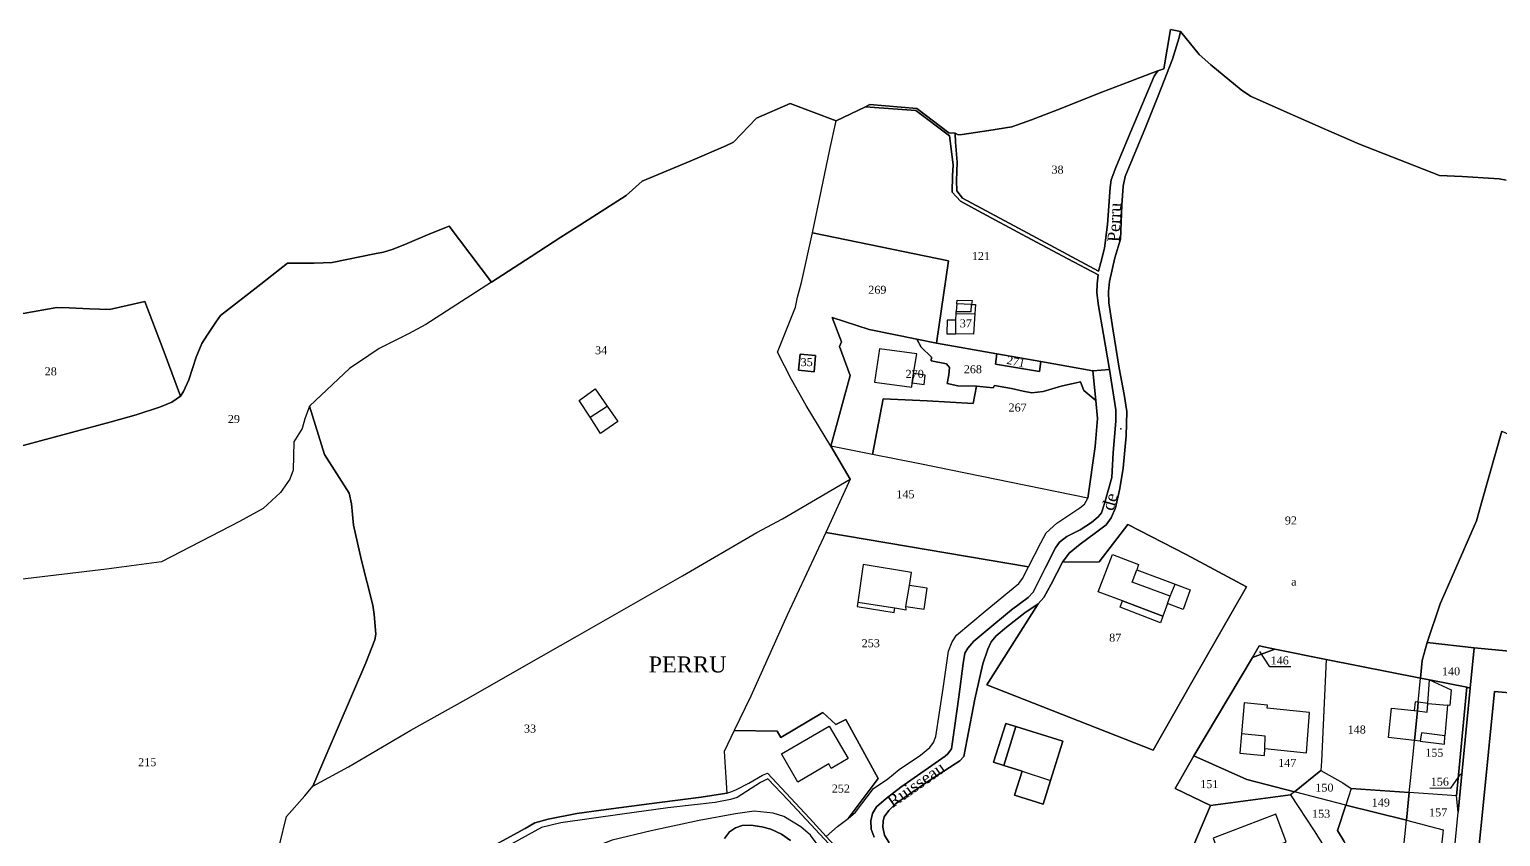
# Model space of a CAD drawing. Extents: x 1207673 to 1208525, y 6153686 to 6154229.
# Drawn here: x 1207957.2 to 1208324.7, y 6154027.4 to 6154229.1 of the extents above; entities that cross this region are included whole.
import ezdxf

# ---------------------------------------------------------------- set-up
doc = ezdxf.new("R2010")
doc.units = 0
doc.linetypes.add('CONTINU', pattern=[0])
doc.layers.get('0').update_dxf_attribs({"linetype": 'CONTINU'})
for name, color, linetype in [('1FLECHEFL', 7, 'CONTINU'), ('1LIEUDIT', 7, 'CONTINU'), ('1PARCELLE', 7, 'CONTINU'), ('1SECTION', 7, 'CONTINU'), ('1SUBDFISC', 7, 'CONTINU'), ('1SUBDSECT', 7, 'CONTINU'), ('1TRONFLUV', 7, 'CONTINU'), ('1TROUPARCELLE', 7, 'CONTINU'), ('1TROUSUBDFISC', 7, 'CONTINU'), ('3BATIDUR', 7, 'CONTINU'), ('3BATILEGER', 7, 'CONTINU'), ('3CHEMIN', 7, 'CONTINU'), ('3FISCLINE', 7, 'CONTINUOUS'), ('3FLECHEPAR', 7, 'CONTINU'), ('3LIEUDITTEX', 7, 'CONTINU'), ('3LIMNONPARC', 7, 'CONTINU'), ('3PARCELLETEX', 7, 'CONTINU'), ('3SUBDFISCTEX', 7, 'CONTINU'), ('3TRONFLUVTEX', 7, 'CONTINU')]:
    doc.layers.add(name, color=color, linetype=linetype)
doc.styles.get("Standard").update_dxf_attribs({"font": 'Times New Roman'})

# ---------------------------------------------------------------- blocks, each defined once
blk = doc.blocks.new('FLECHRU1')
blk.add_point((0, 0))

msp = doc.modelspace()

# ---------------------------------------------------------------- linework, layer by layer
at = {"layer": '1LIEUDIT'}
msp.add_lwpolyline([(1208326.15, 6154191.42), (1208324.39, 6154191.78), (1208315.13, 6154192.35), (1208309.42, 6154192.63), (1208289.49, 6154200.47), (1208281.2, 6154204.04), (1208271.36, 6154208.34), (1208262.22, 6154212.44), (1208259.88, 6154214.07), (1208252.36, 6154220.28), (1208249.42, 6154222.86), (1208244.78, 6154228.59), (1208242.24, 6154229.13), (1208240.62, 6154219.25), (1208239.07, 6154218.77), (1208237.05, 6154218.07), (1208232.07, 6154216.11), (1208225.07, 6154213.41), (1208213.98, 6154209.04), (1208207.54, 6154206.56), (1208202.61, 6154204.77), (1208196.86, 6154203.9), (1208190.23, 6154202.85), (1208189.22, 6154202.82), (1208188.49, 6154203.16), (1208186.91, 6154203.26), (1208178.86, 6154209.37), (1208167.1, 6154210.36), (1208166.02, 6154209.82), (1208158.7, 6154206.25), (1208147.19, 6154210.59), (1208138.8, 6154206.96), (1208133.08, 6154200.98), (1208131.19, 6154200.04), (1208122.27, 6154196.19), (1208110.26, 6154191.17), (1208106.28, 6154187.65), (1208094.71, 6154180.25), (1208089.97, 6154177.21), (1208082.49, 6154172.37), (1208072.59, 6154165.99), (1208062.03, 6154179.97), (1208057.2, 6154178.01), (1208051.53, 6154175.63), (1208048.03, 6154174.17), (1208045.62, 6154173.49), (1208043.35, 6154173.02), (1208032.78, 6154170.91), (1208028.33, 6154170.75), (1208021.6, 6154170.69), (1208014.95, 6154165.43), (1208004.91, 6154157.6), (1208003.71, 6154156), (1208001.57, 6154152.75), (1208000.22, 6154150.66), (1207998.84, 6154147.23), (1207996.99, 6154141.59), (1207995.63, 6154138.63), (1207994.95, 6154137.5), (1207990.54, 6154149.11), (1207986.02, 6154161.14), (1207977.2, 6154159.13), (1207972.19, 6154159.26), (1207967.06, 6154159.56), (1207964, 6154159.65), (1207955.6, 6154158.1)], dxfattribs=at)
at = {"layer": '1PARCELLE'}
for points in [[(1208326.15, 6154191.42), (1208324.39, 6154191.78), (1208315.13, 6154192.35), (1208309.42, 6154192.63), (1208289.49, 6154200.47), (1208281.2, 6154204.04), (1208271.36, 6154208.34), (1208262.22, 6154212.44), (1208259.88, 6154214.07), (1208252.36, 6154220.28), (1208249.42, 6154222.86), (1208244.78, 6154228.59), (1208244.42, 6154227.08), (1208242.72, 6154221.71), (1208239.15, 6154212.56), (1208235.97, 6154204.63), (1208230.96, 6154192.4), (1208230.42, 6154189.94), (1208230.08, 6154185.19), (1208229.79, 6154176.75), (1208228.35, 6154172.02), (1208227.05, 6154166.15), (1208226.77, 6154163.64), (1208226.84, 6154160.79), (1208227.83, 6154154.3), (1208229.42, 6154144.45), (1208230.67, 6154137.86), (1208231.32, 6154133.67), (1208231.21, 6154127.57), (1208230.42, 6154119.46), (1208229.62, 6154114.37), (1208228.54, 6154109.58), (1208227.46, 6154107.04), (1208226.18, 6154105.3), (1208223.52, 6154103.32), (1208219.68, 6154100.52), (1208216.97, 6154098.23), (1208215.3, 6154096), (1208215.3, 6154096), (1208224.39, 6154096.11), (1208231.62, 6154105.36), (1208246.14, 6154097.87), (1208261.23, 6154089.81), (1208247.58, 6154065.97), (1208237.92, 6154048.98), (1208196.33, 6154065.34), (1208209.15, 6154085.56), (1208205.88, 6154083.32), (1208201.27, 6154079.75), (1208198.71, 6154077.55), (1208197.43, 6154076.07), (1208196.58, 6154074.28), (1208195.35, 6154070.61), (1208193.34, 6154061.75), (1208191.43, 6154051.76), (1208190.6, 6154047.45), (1208189.63, 6154046.3), (1208182.14, 6154041.54), (1208175.77, 6154037.17), (1208173.56, 6154035.58), (1208171.9, 6154033.9), (1208170.75, 6154032.31), (1208170.49, 6154031.3), (1208170.38, 6154029.8), (1208170.81, 6154027.76), (1208171.96, 6154025.84)], [(1207947.81, 6154123.07), (1207977.59, 6154131.02), (1207983.85, 6154132.82), (1207989.9, 6154134.77), (1207992.75, 6154136), (1207994.95, 6154137.5), (1207995.63, 6154138.63), (1207996.99, 6154141.59), (1207998.84, 6154147.23), (1208000.22, 6154150.66), (1208001.57, 6154152.75), (1208003.71, 6154156), (1208004.91, 6154157.6), (1208014.95, 6154165.43), (1208021.6, 6154170.69), (1208028.33, 6154170.75), (1208032.78, 6154170.91), (1208043.35, 6154173.02), (1208045.62, 6154173.49), (1208048.03, 6154174.17), (1208051.53, 6154175.63), (1208057.2, 6154178.01), (1208062.03, 6154179.97), (1208072.59, 6154165.99), (1208056.23, 6154155.35), (1208051.89, 6154153.08), (1208044.56, 6154149.39), (1208039.4, 6154145.91), (1208037.18, 6154144.51), (1208027.12, 6154135), (1208027.12, 6154135), (1208026, 6154131.8), (1208025.27, 6154129.42), (1208023.22, 6154126.02), (1208023.08, 6154118.98), (1208022.23, 6154116.75), (1208019.92, 6154113.42), (1208015.53, 6154109.38), (1208009.69, 6154106.15), (1207990.17, 6154096.03), (1207976.41, 6154094.24), (1207954.74, 6154091.67)], [(1208161.3, 6154021.89), (1208156.26, 6154027.41), (1208156.26, 6154027.41), (1208159.08, 6154029.91), (1208161.69, 6154031.95), (1208163.58, 6154033.49), (1208168.01, 6154039.41), (1208171.62, 6154041.85), (1208174.5, 6154044.15), (1208179.75, 6154047.76), (1208182.15, 6154049.66), (1208183.05, 6154050.89), (1208183.6, 6154052.43), (1208185.44, 6154064.44), (1208186.79, 6154073.73), (1208187.72, 6154076.09), (1208188.82, 6154077.74), (1208195.96, 6154083.72), (1208204.34, 6154090.68), (1208205.26, 6154091.87), (1208206.81, 6154094.85), (1208209.84, 6154100.81), (1208211.19, 6154103.28), (1208213.82, 6154105.74), (1208219.59, 6154109.58), (1208220.77, 6154110.47), (1208221.59, 6154111.98), (1208223.43, 6154124.91), (1208224.02, 6154131.86), (1208223.57, 6154136.41), (1208222.84, 6154143.8), (1208226.99, 6154144.13), (1208228.63, 6154134.08), (1208228.61, 6154131.25), (1208227.92, 6154123.37), (1208227.56, 6154117.12), (1208225.75, 6154110.65), (1208224.99, 6154108.3), (1208224.17, 6154107.3), (1208222.48, 6154105.92), (1208219.71, 6154104.03), (1208216.39, 6154102.41), (1208214.55, 6154100.95), (1208213.52, 6154099.6), (1208211.03, 6154094.64), (1208207.98, 6154088.52), (1208206.73, 6154087.15), (1208202.53, 6154084.07), (1208196.09, 6154078.77), (1208193.13, 6154076.22), (1208191.63, 6154074.48), (1208190.83, 6154073.23), (1208190.42, 6154070.63), (1208189.36, 6154062.32), (1208188.32, 6154054.57), (1208187.57, 6154049.32), (1208186.62, 6154048.06), (1208185.92, 6154047.47), (1208174.87, 6154039.72), (1208171.22, 6154036.92), (1208168.81, 6154034.83), (1208167.79, 6154033.17), (1208167.34, 6154031.31), (1208167.47, 6154029.26), (1208168.21, 6154027.23)], [(1208019.64, 6154025.25), (1208021.41, 6154032.41), (1208025.94, 6154037.57), (1208028.01, 6154040.04), (1208030.74, 6154046.4), (1208041.18, 6154070.87), (1208043.48, 6154076.55), (1208043.7, 6154078), (1208043.33, 6154082.89), (1208042.95, 6154085.23), (1208040.12, 6154096.37), (1208038.09, 6154105.21), (1208037.59, 6154110.55), (1208037.03, 6154113.27), (1208030.88, 6154122.88), (1208027.12, 6154135), (1208026, 6154131.8), (1208025.27, 6154129.42), (1208023.22, 6154126.02), (1208023.08, 6154118.98), (1208022.23, 6154116.75), (1208019.92, 6154113.42), (1208015.53, 6154109.38), (1208009.69, 6154106.15), (1207990.17, 6154096.03), (1207976.41, 6154094.24), (1207954.74, 6154091.67)], [(1208239.76, 6154005.65), (1208252.24, 6154035.19), (1208243.43, 6154039.45), (1208248.11, 6154047.57), (1208262.74, 6154072.14), (1208264.43, 6154075.04), (1208268.34, 6154074.25), (1208281.17, 6154071.67), (1208304.75, 6154067.01), (1208305.13, 6154071.42), (1208306.37, 6154075.9), (1208309.64, 6154085.54), (1208312.95, 6154093.19), (1208318.67, 6154106.29), (1208320.11, 6154111.41), (1208325.01, 6154128.71)], [(1208019.64, 6154025.25), (1208021.41, 6154032.41), (1208025.94, 6154037.57), (1208028.01, 6154040.04), (1208036.89, 6154044.87), (1208052.48, 6154054.01), (1208066.92, 6154062.09), (1208080.75, 6154070.03), (1208094.1, 6154077.56), (1208120.35, 6154092.56), (1208138.94, 6154103.37), (1208145.3, 6154106.85), (1208162.22, 6154116.75), (1208156.13, 6154103.43), (1208146.49, 6154082.75), (1208137.37, 6154062.51), (1208133.25, 6154053.93), (1208130.76, 6154048.71), (1208131.43, 6154038.24), (1208125.03, 6154037.25), (1208112.04, 6154035.57), (1208100.02, 6154034.05), (1208093.95, 6154033.14), (1208086.74, 6154031.77), (1208083.47, 6154030.82), (1208081.03, 6154029.46), (1208068.75, 6154022.76)], [(1208156.89, 6154025.6), (1208146.76, 6154036.48), (1208141.63, 6154041.83), (1208139.85, 6154040.96), (1208133.96, 6154037.2), (1208132.3, 6154036.64), (1208128.48, 6154035.93), (1208116.67, 6154034.56), (1208105.28, 6154033), (1208089.96, 6154030.83), (1208085.12, 6154029.7), (1208071.91, 6154022.45)], [(1208285.68, 6154026.19), (1208284, 6154028.9), (1208286.07, 6154035.26), (1208273.22, 6154038.59), (1208273.22, 6154038.59), (1208272.26, 6154037.88), (1208278.14, 6154028.84), (1208280.94, 6154024.32)], [(1208130.83, 6154026.95), (1208132.06, 6154028.57), (1208133.59, 6154029.61), (1208135.21, 6154030.16), (1208137.4, 6154030.25), (1208140.15, 6154029.83), (1208142.38, 6154029.23), (1208145.09, 6154027.98), (1208147.32, 6154026.44)], [(1208147.32, 6154026.44), (1208145.09, 6154027.98), (1208142.38, 6154029.23), (1208140.15, 6154029.83), (1208137.4, 6154030.25), (1208135.21, 6154030.16), (1208133.59, 6154029.61), (1208132.06, 6154028.57), (1208130.83, 6154026.95)]]:
    msp.add_lwpolyline(points, dxfattribs=at)
for points in [[(1208237.05, 6154218.07), (1208239.07, 6154218.77), (1208238.14, 6154217.47), (1208231.67, 6154202.03), (1208228.62, 6154194.65), (1208227.46, 6154191.57), (1208227.18, 6154189.63), (1208226.52, 6154180.39), (1208225.77, 6154174.49), (1208224.84, 6154170.89), (1208224.27, 6154168.72), (1208206.61, 6154178.22), (1208192.64, 6154185.72), (1208190.27, 6154186.96), (1208188.87, 6154188.75), (1208188.77, 6154191.25), (1208188.95, 6154195.94), (1208188.53, 6154200.96), (1208188.49, 6154203.16), (1208189.22, 6154202.82), (1208190.23, 6154202.85), (1208196.86, 6154203.9), (1208202.61, 6154204.77), (1208207.54, 6154206.56), (1208213.98, 6154209.04), (1208225.07, 6154213.41), (1208232.07, 6154216.11), (1208237.05, 6154218.07)], [(1208028.01, 6154040.04), (1208036.89, 6154044.87), (1208052.48, 6154054.01), (1208066.92, 6154062.09), (1208080.75, 6154070.03), (1208094.1, 6154077.56), (1208120.35, 6154092.56), (1208138.94, 6154103.37), (1208145.3, 6154106.85), (1208162.22, 6154116.75), (1208157.4, 6154124.96), (1208151.21, 6154135.17), (1208147.56, 6154141.64), (1208144.08, 6154148.48), (1208148.59, 6154159.73), (1208149.07, 6154162.19), (1208150.1, 6154165.9), (1208152.84, 6154178.31), (1208157.16, 6154199.11), (1208158.7, 6154206.25), (1208147.19, 6154210.59), (1208138.8, 6154206.96), (1208133.08, 6154200.98), (1208131.19, 6154200.04), (1208122.27, 6154196.19), (1208110.26, 6154191.17), (1208106.28, 6154187.65), (1208094.71, 6154180.25), (1208089.97, 6154177.21), (1208082.49, 6154172.37), (1208072.59, 6154165.99), (1208056.23, 6154155.35), (1208051.89, 6154153.08), (1208044.56, 6154149.39), (1208039.4, 6154145.91), (1208037.18, 6154144.51), (1208027.12, 6154135), (1208030.88, 6154122.88), (1208037.03, 6154113.27), (1208037.59, 6154110.55), (1208038.09, 6154105.21), (1208040.12, 6154096.37), (1208042.95, 6154085.23), (1208043.33, 6154082.89), (1208043.7, 6154078), (1208043.48, 6154076.55), (1208041.18, 6154070.87), (1208030.74, 6154046.4), (1208028.01, 6154040.04)], [(1208209.83, 6154146.11), (1208198.85, 6154148.06), (1208183.78, 6154150.73), (1208186.79, 6154171.27), (1208152.84, 6154178.31), (1208157.16, 6154199.11), (1208158.7, 6154206.25), (1208166.02, 6154209.82), (1208178.6, 6154208.89), (1208187, 6154202.54), (1208187.98, 6154195.31), (1208187.75, 6154192.52), (1208187.74, 6154188.46), (1208189.79, 6154186.23), (1208194.2, 6154183.81), (1208206.3, 6154177.29), (1208216.59, 6154171.79), (1208224.15, 6154167.83), (1208223.97, 6154165.51), (1208223.86, 6154163.32), (1208224.26, 6154160.07), (1208225.47, 6154152.86), (1208226.99, 6154144.13), (1208222.84, 6154143.8), (1208209.83, 6154146.11)], [(1208151.21, 6154135.17), (1208147.56, 6154141.64), (1208144.08, 6154148.48), (1208148.59, 6154159.73), (1208149.07, 6154162.19), (1208150.1, 6154165.9), (1208152.84, 6154178.31), (1208186.79, 6154171.27), (1208183.78, 6154150.73), (1208178.9, 6154151.71), (1208166.95, 6154154.17), (1208157.69, 6154157.13), (1208160.09, 6154151.02), (1208159.57, 6154149.92), (1208162.21, 6154142.62), (1208157.4, 6154124.96), (1208151.21, 6154135.17)], [(1207934.1, 6154119.63), (1207933.38, 6154127.04), (1207932.55, 6154138.84), (1207931.99, 6154149.8), (1207931.93, 6154150.99), (1207939.09, 6154154.92), (1207942.17, 6154155.48), (1207955.6, 6154158.1), (1207964, 6154159.65), (1207967.06, 6154159.56), (1207972.19, 6154159.26), (1207977.2, 6154159.13), (1207986.02, 6154161.14), (1207990.54, 6154149.11), (1207994.95, 6154137.5), (1207992.75, 6154136), (1207989.9, 6154134.77), (1207983.85, 6154132.82), (1207977.59, 6154131.02), (1207947.81, 6154123.07), (1207934.1, 6154119.63)], [(1208192.46, 6154158.6), (1208192.57, 6154160.35), (1208193.49, 6154160.35), (1208193.34, 6154158.02), (1208193, 6154152.98), (1208188.58, 6154153.06), (1208188.65, 6154156.44), (1208188.68, 6154158.17), (1208188.69, 6154158.65), (1208192.46, 6154158.6)], [(1208167.79, 6154122.91), (1208157.4, 6154124.96), (1208162.21, 6154142.62), (1208159.57, 6154149.92), (1208160.09, 6154151.02), (1208157.69, 6154157.13), (1208166.95, 6154154.17), (1208178.9, 6154151.71), (1208179.92, 6154149.68), (1208182.57, 6154147.25), (1208182.47, 6154146.27), (1208186.27, 6154145.59), (1208187.05, 6154144.63), (1208186.87, 6154142.78), (1208186.48, 6154140.62), (1208189.09, 6154140.02), (1208193.75, 6154140.01), (1208192.96, 6154135.67), (1208181.48, 6154136.3), (1208170.44, 6154136.83), (1208167.79, 6154122.91)], [(1208183.78, 6154150.73), (1208198.85, 6154148.06), (1208198.51, 6154145.47), (1208209.54, 6154143.66), (1208209.83, 6154146.11), (1208222.84, 6154143.8), (1208223.57, 6154136.41), (1208220.6, 6154138.92), (1208219.8, 6154141.07), (1208214.96, 6154140), (1208210.44, 6154138.61), (1208207.62, 6154138.34), (1208205.46, 6154138.73), (1208202.52, 6154139.42), (1208198.29, 6154140.1), (1208197.97, 6154139.55), (1208193.75, 6154140.01), (1208189.09, 6154140.02), (1208186.48, 6154140.62), (1208186.87, 6154142.78), (1208187.05, 6154144.63), (1208186.27, 6154145.59), (1208182.47, 6154146.27), (1208182.57, 6154147.25), (1208179.92, 6154149.68), (1208178.9, 6154151.71), (1208183.78, 6154150.73)], [(1208149.31, 6154143.93), (1208149.69, 6154147.93), (1208153.53, 6154147.62), (1208153.22, 6154143.58), (1208149.31, 6154143.93)], [(1208198.85, 6154148.06), (1208209.83, 6154146.11), (1208209.54, 6154143.66), (1208198.51, 6154145.47), (1208198.85, 6154148.06)], [(1208179.6, 6154120.59), (1208167.79, 6154122.91), (1208170.44, 6154136.83), (1208181.48, 6154136.3), (1208192.96, 6154135.67), (1208193.75, 6154140.01), (1208197.97, 6154139.55), (1208198.29, 6154140.1), (1208202.52, 6154139.42), (1208205.46, 6154138.73), (1208207.62, 6154138.34), (1208210.44, 6154138.61), (1208214.96, 6154140), (1208219.8, 6154141.07), (1208220.6, 6154138.92), (1208223.57, 6154136.41), (1208224.02, 6154131.86), (1208223.43, 6154124.91), (1208221.59, 6154111.98), (1208179.6, 6154120.59)], [(1208383.45, 6154101.96), (1208383.11, 6154100.61), (1208378.61, 6154081.57), (1208359.99, 6154094.97), (1208347.49, 6154103.91), (1208341.95, 6154072.32), (1208318.12, 6154074.61), (1208306.37, 6154075.9), (1208309.64, 6154085.54), (1208312.95, 6154093.19), (1208318.67, 6154106.29), (1208320.11, 6154111.41), (1208325.01, 6154128.71), (1208337.82, 6154122.8), (1208383.45, 6154101.96)], [(1208162.22, 6154116.75), (1208156.13, 6154103.43), (1208206.81, 6154094.85), (1208209.84, 6154100.81), (1208211.19, 6154103.28), (1208213.82, 6154105.74), (1208219.59, 6154109.58), (1208220.77, 6154110.47), (1208221.59, 6154111.98), (1208179.6, 6154120.59), (1208167.79, 6154122.91), (1208157.4, 6154124.96), (1208162.22, 6154116.75)], [(1208215.3, 6154096), (1208224.39, 6154096.11), (1208231.62, 6154105.36), (1208246.14, 6154097.87), (1208261.23, 6154089.81), (1208247.58, 6154065.97), (1208237.92, 6154048.98), (1208196.33, 6154065.34), (1208209.15, 6154085.56), (1208210.58, 6154087.13), (1208212.4, 6154090.49), (1208215.3, 6154096)], [(1208156.13, 6154103.43), (1208146.49, 6154082.75), (1208137.37, 6154062.51), (1208133.25, 6154053.93), (1208143.97, 6154053.72), (1208144.86, 6154052.15), (1208155.39, 6154058.45), (1208158.61, 6154055.43), (1208161.12, 6154056.63), (1208169.25, 6154041.92), (1208161.69, 6154031.95), (1208163.58, 6154033.49), (1208168.01, 6154039.41), (1208171.62, 6154041.85), (1208174.5, 6154044.15), (1208179.75, 6154047.76), (1208182.15, 6154049.66), (1208183.05, 6154050.89), (1208183.6, 6154052.43), (1208185.44, 6154064.44), (1208186.79, 6154073.73), (1208187.72, 6154076.09), (1208188.82, 6154077.74), (1208195.96, 6154083.72), (1208204.34, 6154090.68), (1208205.26, 6154091.87), (1208206.81, 6154094.85), (1208156.13, 6154103.43)], [(1208262.74, 6154072.14), (1208264.43, 6154075.04), (1208268.34, 6154074.25), (1208262.74, 6154072.14)], [(1208304.75, 6154067.01), (1208305.13, 6154071.42), (1208306.37, 6154075.9), (1208318.12, 6154074.61), (1208317.08, 6154064.52), (1208316.25, 6154064.76), (1208306.99, 6154066.56), (1208304.75, 6154067.01)], [(1208281.17, 6154071.67), (1208279.98, 6154046.25), (1208279.78, 6154043.89), (1208273.22, 6154038.59), (1208261.29, 6154041.68), (1208248.11, 6154047.57), (1208262.74, 6154072.14), (1208268.34, 6154074.25), (1208281.17, 6154071.67)], [(1208301.88, 6154038.44), (1208302.19, 6154041.46), (1208303.03, 6154049.6), (1208303.2, 6154051.38), (1208303.93, 6154058.8), (1208304.14, 6154060.97), (1208304.75, 6154067.01), (1208281.17, 6154071.67), (1208279.98, 6154046.25), (1208279.78, 6154043.89), (1208285.32, 6154040.86), (1208287.41, 6154039.46), (1208301.88, 6154038.44)], [(1208340.18, 6154062.13), (1208323.18, 6154063.65), (1208320.18, 6154033.53), (1208316.68, 6153999.19), (1208310.86, 6153999.78), (1208314.11, 6154033.52), (1208317.08, 6154064.52), (1208318.12, 6154074.61), (1208341.95, 6154072.32), (1208340.18, 6154062.13)], [(1208301.88, 6154038.44), (1208302.19, 6154041.46), (1208303.03, 6154049.6), (1208303.2, 6154051.38), (1208303.93, 6154058.8), (1208304.14, 6154060.97), (1208304.75, 6154067.01), (1208306.99, 6154066.56), (1208316.25, 6154064.76), (1208313.71, 6154037.57), (1208301.88, 6154038.44)], [(1208317.08, 6154064.52), (1208314.11, 6154033.52), (1208313.71, 6154037.57), (1208316.25, 6154064.76), (1208317.08, 6154064.52)], [(1208370.32, 6154007.89), (1208367.34, 6154005.07), (1208358.69, 6154005.88), (1208356.91, 6153996.57), (1208356.46, 6153994.97), (1208342.66, 6153996.38), (1208316.68, 6153999.19), (1208320.18, 6154033.53), (1208323.18, 6154063.65), (1208340.18, 6154062.13), (1208373.39, 6154058.98), (1208373.12, 6154057.7), (1208370.46, 6154046.35), (1208369.52, 6154042.69), (1208368.3, 6154027.81), (1208367.57, 6154023.15), (1208366.98, 6154018.06), (1208367.65, 6154013.68), (1208368.65, 6154010.47), (1208370.32, 6154007.89)], [(1208133.25, 6154053.93), (1208130.76, 6154048.71), (1208131.43, 6154038.24), (1208132.43, 6154038.57), (1208133.66, 6154039.08), (1208136.88, 6154040.75), (1208140.28, 6154042.73), (1208141.6, 6154043.24), (1208152.04, 6154032.02), (1208156.26, 6154027.41), (1208159.08, 6154029.91), (1208161.69, 6154031.95), (1208169.25, 6154041.92), (1208161.12, 6154056.63), (1208158.61, 6154055.43), (1208155.39, 6154058.45), (1208144.86, 6154052.15), (1208143.97, 6154053.72), (1208133.25, 6154053.93)], [(1208248.11, 6154047.57), (1208261.29, 6154041.68), (1208273.22, 6154038.59), (1208272.26, 6154037.88), (1208252.24, 6154035.19), (1208243.43, 6154039.45), (1208248.11, 6154047.57)], [(1208279.78, 6154043.89), (1208285.32, 6154040.86), (1208287.41, 6154039.46), (1208286.07, 6154035.26), (1208273.22, 6154038.59), (1208279.78, 6154043.89)], [(1208301.88, 6154038.44), (1208287.41, 6154039.46), (1208286.07, 6154035.26), (1208301.25, 6154031.54), (1208301.88, 6154038.44)], [(1208301.88, 6154038.44), (1208301.25, 6154031.54), (1208310.39, 6154029.13), (1208307.27, 6154000.12), (1208310.86, 6153999.78), (1208314.11, 6154033.52), (1208313.71, 6154037.57), (1208301.88, 6154038.44)], [(1208252.24, 6154035.19), (1208272.26, 6154037.88), (1208278.14, 6154028.84), (1208280.94, 6154024.32), (1208281.85, 6154022.38), (1208282.5, 6154019.75), (1208282.8, 6154013.18), (1208282.77, 6154009.57), (1208282.24, 6154007.38), (1208281.27, 6154005.69), (1208280.1, 6154004.59), (1208278.08, 6154003.64), (1208275.75, 6154003.14), (1208260.28, 6154004.67), (1208247.56, 6154005.78), (1208242.47, 6154005.71), (1208239.76, 6154005.65), (1208252.24, 6154035.19)], [(1208286.07, 6154035.26), (1208284, 6154028.9), (1208285.68, 6154026.19), (1208286.49, 6154024.43), (1208287.38, 6154021.65), (1208287.62, 6154019.25), (1208287.74, 6154010.68), (1208287.83, 6154006.52), (1208288.14, 6154005.11), (1208288.86, 6154003.78), (1208290.56, 6154001.79), (1208298.23, 6154001.16), (1208299.05, 6154010.23), (1208301.25, 6154031.54), (1208286.07, 6154035.26)], [(1208298.23, 6154001.16), (1208299.05, 6154010.23), (1208301.25, 6154031.54), (1208310.39, 6154029.13), (1208307.27, 6154000.12), (1208298.23, 6154001.16)]]:
    msp.add_lwpolyline(points, close=True, dxfattribs=at)
at = {"layer": '1SECTION'}
msp.add_lwpolyline([(1207955.6, 6154158.1), (1207964, 6154159.65), (1207967.06, 6154159.56), (1207972.19, 6154159.26), (1207977.2, 6154159.13), (1207986.02, 6154161.14), (1207990.54, 6154149.11), (1207994.95, 6154137.5), (1207995.63, 6154138.63), (1207996.99, 6154141.59), (1207998.84, 6154147.23), (1208000.22, 6154150.66), (1208001.57, 6154152.75), (1208003.71, 6154156), (1208004.91, 6154157.6), (1208014.95, 6154165.43), (1208021.6, 6154170.69), (1208028.33, 6154170.75), (1208032.78, 6154170.91), (1208043.35, 6154173.02), (1208045.62, 6154173.49), (1208048.03, 6154174.17), (1208051.53, 6154175.63), (1208057.2, 6154178.01), (1208062.03, 6154179.97), (1208072.59, 6154165.99), (1208082.49, 6154172.37), (1208089.97, 6154177.21), (1208094.71, 6154180.25), (1208106.28, 6154187.65), (1208110.26, 6154191.17), (1208122.27, 6154196.19), (1208131.19, 6154200.04), (1208133.08, 6154200.98), (1208138.8, 6154206.96), (1208147.19, 6154210.59), (1208158.7, 6154206.25), (1208166.02, 6154209.82), (1208167.1, 6154210.36), (1208178.86, 6154209.37), (1208186.91, 6154203.26), (1208188.49, 6154203.16), (1208189.22, 6154202.82), (1208190.23, 6154202.85), (1208196.86, 6154203.9), (1208202.61, 6154204.77), (1208207.54, 6154206.56), (1208213.98, 6154209.04), (1208225.07, 6154213.41), (1208232.07, 6154216.11), (1208237.05, 6154218.07), (1208239.07, 6154218.77), (1208240.62, 6154219.25), (1208242.24, 6154229.13), (1208242.24, 6154229.13), (1208244.78, 6154228.59), (1208249.42, 6154222.86), (1208252.36, 6154220.28), (1208259.88, 6154214.07), (1208262.22, 6154212.44), (1208271.36, 6154208.34), (1208281.2, 6154204.04), (1208289.49, 6154200.47), (1208309.42, 6154192.63), (1208315.13, 6154192.35), (1208324.39, 6154191.78), (1208326.15, 6154191.42)], dxfattribs=at)
at = {"layer": '1SUBDFISC'}
for points in [[(1208171.96, 6154025.84), (1208170.81, 6154027.76), (1208170.38, 6154029.8), (1208170.49, 6154031.3), (1208170.75, 6154032.31), (1208171.9, 6154033.9), (1208173.56, 6154035.58), (1208175.77, 6154037.17), (1208182.14, 6154041.54), (1208189.63, 6154046.3), (1208190.6, 6154047.45), (1208191.43, 6154051.76), (1208193.34, 6154061.75), (1208195.35, 6154070.61), (1208196.58, 6154074.28), (1208197.43, 6154076.07), (1208198.71, 6154077.55), (1208201.27, 6154079.75), (1208205.88, 6154083.32), (1208209.15, 6154085.56), (1208196.33, 6154065.34), (1208237.92, 6154048.98), (1208247.58, 6154065.97), (1208261.23, 6154089.81), (1208246.14, 6154097.87), (1208231.62, 6154105.36), (1208224.39, 6154096.11), (1208215.3, 6154096), (1208216.97, 6154098.23), (1208219.68, 6154100.52), (1208223.52, 6154103.32), (1208226.18, 6154105.3), (1208227.46, 6154107.04), (1208228.54, 6154109.58), (1208229.62, 6154114.37), (1208230.42, 6154119.46), (1208231.21, 6154127.57), (1208231.32, 6154133.67), (1208230.67, 6154137.86), (1208229.42, 6154144.45), (1208227.83, 6154154.3), (1208226.84, 6154160.79), (1208226.77, 6154163.64), (1208227.05, 6154166.15), (1208228.35, 6154172.02), (1208229.79, 6154176.75), (1208230.08, 6154185.19), (1208230.42, 6154189.94), (1208230.96, 6154192.4), (1208235.97, 6154204.63), (1208239.15, 6154212.56), (1208242.72, 6154221.71), (1208244.42, 6154227.08), (1208244.78, 6154228.59), (1208249.42, 6154222.86), (1208252.36, 6154220.28), (1208259.88, 6154214.07), (1208262.22, 6154212.44), (1208271.36, 6154208.34), (1208281.2, 6154204.04), (1208289.49, 6154200.47), (1208309.42, 6154192.63), (1208315.13, 6154192.35), (1208324.39, 6154191.78), (1208326.15, 6154191.42)], [(1208325.01, 6154128.71), (1208320.11, 6154111.41), (1208318.67, 6154106.29), (1208312.95, 6154093.19), (1208309.64, 6154085.54), (1208306.37, 6154075.9), (1208305.13, 6154071.42), (1208304.75, 6154067.01), (1208281.17, 6154071.67), (1208268.34, 6154074.25), (1208264.43, 6154075.04), (1208262.74, 6154072.14), (1208248.11, 6154047.57), (1208243.43, 6154039.45), (1208252.24, 6154035.19), (1208239.76, 6154005.65)]]:
    msp.add_lwpolyline(points, dxfattribs=at)
msp.add_lwpolyline([(1208201.12, 6154055.69), (1208203.63, 6154054.91), (1208215.39, 6154051.28), (1208212.29, 6154041.46), (1208210.4, 6154035.47), (1208203.25, 6154037.72), (1208205.21, 6154043.75), (1208200.58, 6154045.18), (1208198.02, 6154045.97), (1208201.12, 6154055.69)], close=True, dxfattribs=at)
at = {"layer": '1SUBDSECT'}
msp.add_lwpolyline([(1207955.6, 6154158.1), (1207964, 6154159.65), (1207967.06, 6154159.56), (1207972.19, 6154159.26), (1207977.2, 6154159.13), (1207986.02, 6154161.14), (1207990.54, 6154149.11), (1207994.95, 6154137.5), (1207995.63, 6154138.63), (1207996.99, 6154141.59), (1207998.84, 6154147.23), (1208000.22, 6154150.66), (1208001.57, 6154152.75), (1208003.71, 6154156), (1208004.91, 6154157.6), (1208014.95, 6154165.43), (1208021.6, 6154170.69), (1208028.33, 6154170.75), (1208032.78, 6154170.91), (1208043.35, 6154173.02), (1208045.62, 6154173.49), (1208048.03, 6154174.17), (1208051.53, 6154175.63), (1208057.2, 6154178.01), (1208062.03, 6154179.97), (1208072.59, 6154165.99), (1208082.49, 6154172.37), (1208089.97, 6154177.21), (1208094.71, 6154180.25), (1208106.28, 6154187.65), (1208110.26, 6154191.17), (1208122.27, 6154196.19), (1208131.19, 6154200.04), (1208133.08, 6154200.98), (1208138.8, 6154206.96), (1208147.19, 6154210.59), (1208158.7, 6154206.25), (1208166.02, 6154209.82), (1208167.1, 6154210.36), (1208178.86, 6154209.37), (1208186.91, 6154203.26), (1208188.49, 6154203.16), (1208189.22, 6154202.82), (1208190.23, 6154202.85), (1208196.86, 6154203.9), (1208202.61, 6154204.77), (1208207.54, 6154206.56), (1208213.98, 6154209.04), (1208225.07, 6154213.41), (1208232.07, 6154216.11), (1208237.05, 6154218.07), (1208239.07, 6154218.77), (1208240.62, 6154219.25), (1208242.24, 6154229.13), (1208242.24, 6154229.13), (1208244.78, 6154228.59), (1208249.42, 6154222.86), (1208252.36, 6154220.28), (1208259.88, 6154214.07), (1208262.22, 6154212.44), (1208271.36, 6154208.34), (1208281.2, 6154204.04), (1208289.49, 6154200.47), (1208309.42, 6154192.63), (1208315.13, 6154192.35), (1208324.39, 6154191.78), (1208326.15, 6154191.42)], dxfattribs=at)
at = {"layer": '1TRONFLUV'}
for points in [[(1208168.21, 6154027.23), (1208167.47, 6154029.26), (1208167.34, 6154031.31), (1208167.79, 6154033.17), (1208168.81, 6154034.83), (1208171.22, 6154036.92), (1208174.87, 6154039.72), (1208185.92, 6154047.47), (1208186.62, 6154048.06), (1208187.57, 6154049.32), (1208188.32, 6154054.57), (1208189.36, 6154062.32), (1208190.42, 6154070.63), (1208190.83, 6154073.23), (1208191.63, 6154074.48), (1208193.13, 6154076.22), (1208196.09, 6154078.77), (1208202.53, 6154084.07), (1208206.73, 6154087.15), (1208207.98, 6154088.52), (1208211.03, 6154094.64), (1208213.52, 6154099.6), (1208214.55, 6154100.95), (1208216.39, 6154102.41), (1208219.71, 6154104.03), (1208222.48, 6154105.92), (1208224.17, 6154107.3), (1208224.99, 6154108.3), (1208225.75, 6154110.65), (1208227.56, 6154117.12), (1208227.92, 6154123.37), (1208228.61, 6154131.25), (1208228.63, 6154134.08), (1208226.99, 6154144.13), (1208225.47, 6154152.86), (1208224.26, 6154160.07), (1208223.86, 6154163.32), (1208223.97, 6154165.51), (1208224.15, 6154167.83), (1208216.59, 6154171.79), (1208206.3, 6154177.29), (1208194.2, 6154183.81), (1208189.79, 6154186.23), (1208187.74, 6154188.46), (1208187.75, 6154192.52), (1208187.98, 6154195.31), (1208187, 6154202.54), (1208178.6, 6154208.89), (1208166.02, 6154209.82), (1208167.1, 6154210.36), (1208178.86, 6154209.37), (1208186.91, 6154203.26), (1208188.49, 6154203.16), (1208188.53, 6154200.96), (1208188.95, 6154195.94), (1208188.77, 6154191.25), (1208188.87, 6154188.75), (1208190.27, 6154186.96), (1208192.64, 6154185.72), (1208206.61, 6154178.22), (1208224.27, 6154168.72), (1208224.84, 6154170.89), (1208225.77, 6154174.49), (1208226.52, 6154180.39), (1208227.18, 6154189.63), (1208227.46, 6154191.57), (1208228.62, 6154194.65), (1208231.67, 6154202.03), (1208238.14, 6154217.47), (1208239.07, 6154218.77), (1208240.62, 6154219.25), (1208242.24, 6154229.13), (1208244.78, 6154228.59), (1208244.42, 6154227.08), (1208242.72, 6154221.71), (1208239.15, 6154212.56), (1208235.97, 6154204.63), (1208230.96, 6154192.4), (1208230.42, 6154189.94), (1208230.08, 6154185.19), (1208229.79, 6154176.75), (1208228.35, 6154172.02), (1208227.05, 6154166.15), (1208226.77, 6154163.64), (1208226.84, 6154160.79), (1208227.83, 6154154.3), (1208229.42, 6154144.45), (1208230.67, 6154137.86), (1208231.32, 6154133.67), (1208231.21, 6154127.57), (1208230.42, 6154119.46), (1208229.62, 6154114.37), (1208228.54, 6154109.58), (1208227.46, 6154107.04), (1208226.18, 6154105.3), (1208223.52, 6154103.32), (1208219.68, 6154100.52), (1208216.97, 6154098.23), (1208215.3, 6154096), (1208212.4, 6154090.49), (1208210.58, 6154087.13), (1208209.15, 6154085.56), (1208205.88, 6154083.32), (1208201.27, 6154079.75), (1208198.71, 6154077.55), (1208197.43, 6154076.07), (1208196.58, 6154074.28), (1208195.35, 6154070.61), (1208193.34, 6154061.75), (1208191.43, 6154051.76), (1208190.6, 6154047.45), (1208189.63, 6154046.3), (1208182.14, 6154041.54), (1208175.77, 6154037.17), (1208173.56, 6154035.58), (1208171.9, 6154033.9), (1208170.75, 6154032.31), (1208170.49, 6154031.3), (1208170.38, 6154029.8), (1208170.81, 6154027.76), (1208171.96, 6154025.84)], [(1208068.75, 6154022.76), (1208081.03, 6154029.46), (1208083.47, 6154030.82), (1208086.74, 6154031.77), (1208093.95, 6154033.14), (1208100.02, 6154034.05), (1208112.04, 6154035.57), (1208125.03, 6154037.25), (1208131.43, 6154038.24), (1208132.43, 6154038.57), (1208133.66, 6154039.08), (1208136.88, 6154040.75), (1208140.28, 6154042.73), (1208141.6, 6154043.24), (1208152.04, 6154032.02), (1208156.26, 6154027.41), (1208161.3, 6154021.89)], [(1208156.89, 6154025.6), (1208146.76, 6154036.48), (1208141.63, 6154041.83), (1208139.85, 6154040.96), (1208133.96, 6154037.2), (1208132.3, 6154036.64), (1208128.48, 6154035.93), (1208116.67, 6154034.56), (1208105.28, 6154033), (1208089.96, 6154030.83), (1208085.12, 6154029.7), (1208071.91, 6154022.45)]]:
    msp.add_lwpolyline(points, dxfattribs=at)
at = {"layer": '1TROUPARCELLE'}
for points in [[(1208188.58, 6154153.06), (1208188.65, 6154156.44), (1208188.68, 6154158.17), (1208188.69, 6154158.65), (1208192.46, 6154158.6), (1208192.57, 6154160.35), (1208193.49, 6154160.35), (1208193.34, 6154158.02), (1208193, 6154152.98), (1208188.58, 6154153.06)], [(1208149.31, 6154143.93), (1208149.69, 6154147.93), (1208153.53, 6154147.62), (1208153.22, 6154143.58), (1208149.31, 6154143.93)]]:
    msp.add_lwpolyline(points, close=True, dxfattribs=at)
at = {"layer": '1TROUSUBDFISC'}
msp.add_lwpolyline([(1208203.25, 6154037.72), (1208205.21, 6154043.75), (1208200.58, 6154045.18), (1208198.02, 6154045.97), (1208201.12, 6154055.69), (1208203.63, 6154054.91), (1208215.39, 6154051.28), (1208212.29, 6154041.46), (1208210.4, 6154035.47), (1208203.25, 6154037.72)], close=True, dxfattribs=at)
at = {"layer": '3BATIDUR'}
for points in [[(1208192.57, 6154160.35), (1208188.84, 6154160.53), (1208188.69, 6154158.65), (1208192.46, 6154158.6), (1208192.57, 6154160.35)], [(1208192.57, 6154160.35), (1208188.84, 6154160.53), (1208188.91, 6154161.49), (1208192.67, 6154161.38), (1208192.57, 6154160.35)], [(1208188.65, 6154156.44), (1208186.42, 6154156.46), (1208186.35, 6154153.09), (1208188.58, 6154153.06), (1208188.65, 6154156.44)], [(1208188.58, 6154153.06), (1208188.65, 6154156.44), (1208188.68, 6154158.17), (1208193.34, 6154158.02), (1208193, 6154152.98), (1208188.58, 6154153.06)], [(1208169.51, 6154149.29), (1208168.26, 6154140.97), (1208177.59, 6154139.75), (1208177.74, 6154140.79), (1208178.08, 6154143.1), (1208178.84, 6154148.07), (1208169.51, 6154149.29)], [(1208149.69, 6154147.93), (1208149.31, 6154143.93), (1208153.22, 6154143.58), (1208153.53, 6154147.62), (1208149.69, 6154147.93)], [(1208227.77, 6154097.87), (1208234.23, 6154095.39), (1208233.86, 6154094.09), (1208243.41, 6154090.5), (1208247.16, 6154089.09), (1208245.42, 6154084.13), (1208241.49, 6154085.66), (1208240.35, 6154082.49), (1208230.26, 6154086.31), (1208224.2, 6154088.61), (1208227.77, 6154097.87)], [(1208165.47, 6154095.43), (1208164.13, 6154085.99), (1208173.35, 6154084.54), (1208176.18, 6154084.09), (1208176.14, 6154084.91), (1208180.69, 6154084.22), (1208181.47, 6154089.45), (1208177.08, 6154090.18), (1208177.51, 6154093.42), (1208165.47, 6154095.43)], [(1208303.93, 6154058.8), (1208306.35, 6154058.54), (1208306.52, 6154060.68), (1208306.99, 6154066.56), (1208312.34, 6154064.09), (1208312.03, 6154060.19), (1208311.47, 6154060.21), (1208310.83, 6154052.59), (1208304.92, 6154053.33), (1208304.59, 6154051.23), (1208303.2, 6154051.38), (1208303.93, 6154058.8)], [(1208260.66, 6154060.81), (1208259.99, 6154053.12), (1208259.57, 6154048.27), (1208265.72, 6154047.66), (1208265.79, 6154049.45), (1208276.19, 6154048.31), (1208276.97, 6154058.39), (1208266.44, 6154059.53), (1208266.47, 6154060.26), (1208260.66, 6154060.81)], [(1208303.2, 6154051.38), (1208296.69, 6154052.13), (1208297.43, 6154059.48), (1208303.13, 6154058.88), (1208303.93, 6154058.8), (1208303.2, 6154051.38)], [(1208156.99, 6154055.04), (1208161.7, 6154046.89), (1208157.48, 6154044.43), (1208156.91, 6154045.55), (1208149.11, 6154041), (1208145.08, 6154048.1), (1208156.99, 6154055.04)], [(1208203.63, 6154054.91), (1208200.58, 6154045.18), (1208205.21, 6154043.75), (1208203.25, 6154037.72), (1208210.4, 6154035.47), (1208212.29, 6154041.46), (1208215.39, 6154051.28), (1208203.63, 6154054.91)], [(1208268.58, 6154032.99), (1208252.9, 6154027), (1208256.16, 6154018.24), (1208259.41, 6154019.58), (1208260.03, 6154018.12), (1208267.34, 6154020.91), (1208267.23, 6154021.27), (1208266.13, 6154024.04), (1208271.17, 6154026.1), (1208268.58, 6154032.99)]]:
    msp.add_lwpolyline(points, close=True, dxfattribs=at)
at = {"layer": '3BATILEGER'}
for points in [[(1208178.08, 6154143.1), (1208177.74, 6154140.79), (1208180.74, 6154140.43), (1208180.95, 6154142.73), (1208178.08, 6154143.1)], [(1208230.26, 6154086.31), (1208240.35, 6154082.49), (1208239.74, 6154080.84), (1208229.64, 6154084.78), (1208230.26, 6154086.31)], [(1208304.14, 6154060.97), (1208303.37, 6154061.06), (1208303.13, 6154058.88), (1208303.93, 6154058.8), (1208304.14, 6154060.97)], [(1208303.93, 6154058.8), (1208306.35, 6154058.54), (1208306.52, 6154060.68), (1208304.14, 6154060.97), (1208303.93, 6154058.8)], [(1208201.12, 6154055.69), (1208198.02, 6154045.97), (1208200.58, 6154045.18), (1208203.63, 6154054.91), (1208201.12, 6154055.69)], [(1208304.92, 6154053.33), (1208304.59, 6154051.23), (1208310.67, 6154050.54), (1208310.83, 6154052.59), (1208304.92, 6154053.33)]]:
    msp.add_lwpolyline(points, close=True, dxfattribs=at)
at = {"layer": '3CHEMIN'}
msp.add_lwpolyline([(1208161.35, 6154009.76), (1208159.51, 6154012.6), (1208158.05, 6154015.39), (1208157.58, 6154016.28), (1208155.9, 6154022.06), (1208154.67, 6154024.61), (1208152.27, 6154027.75), (1208149.91, 6154029.83), (1208145.61, 6154032.42), (1208143, 6154033.22), (1208138.22, 6154033.75), (1208133.53, 6154033.13), (1208124.51, 6154031.41), (1208112.48, 6154028.84), (1208102.74, 6154026.51), (1208092.23, 6154022.46), (1208082.79, 6154018.72), (1208077.99, 6154020.25), (1208076.06, 6154018.45), (1208078.14, 6154014.88), (1208078.65, 6154013.77)], dxfattribs=at)
at = {"layer": '3FISCLINE'}
for points in [[(1208097.23, 6154132.21), (1208101.53, 6154134.96)], [(1208242.2, 6154087.45), (1208232.7, 6154091), (1208233.86, 6154094.09)], [(1208176.14, 6154084.91), (1208177.08, 6154090.18)], [(1208242.2, 6154087.45), (1208243.41, 6154090.5)], [(1208164.13, 6154085.99), (1208164, 6154084.93), (1208173.24, 6154083.42), (1208173.35, 6154084.54)], [(1208241.49, 6154085.66), (1208242.2, 6154087.45)], [(1208306.52, 6154060.68), (1208311.47, 6154060.21)], [(1208265.79, 6154049.45), (1208265.88, 6154052.5), (1208259.99, 6154053.12)], [(1208205.21, 6154043.75), (1208212.29, 6154041.46)]]:
    msp.add_lwpolyline(points, dxfattribs=at)
at = {"layer": '3FLECHEPAR'}
for points in [[(1208272.29, 6154069.82), (1208267.07, 6154069.82), (1208264.53, 6154073.63)], [(1208307.08, 6154039.55), (1208312.3, 6154039.54), (1208314.81, 6154043.12)]]:
    msp.add_lwpolyline(points, dxfattribs=at)
at = {"layer": '3LIMNONPARC'}
msp.add_lwpolyline([(1208098.52, 6154139.27), (1208101.53, 6154134.96), (1208104.2, 6154131.12), (1208099.88, 6154128.15), (1208097.23, 6154132.21), (1208094.52, 6154136.38), (1208098.52, 6154139.27)], close=True, dxfattribs=at)

# ---------------------------------------------------------------- block references
at = {"layer": '1FLECHEFL', "rotation": 266.2}
msp.add_blockref('FLECHRU1', (1208229.82, 6154129.32), dxfattribs=at)

# ---------------------------------------------------------------- texts
at = {"layer": '3LIEUDITTEX'}
msp.add_text('PERRU', height=4, dxfattribs=at).set_placement((1208111.85, 6154068.43))
at = {"layer": '3PARCELLETEX'}
for s, p in [('38', (1208212.52, 6154193.09)), ('121', (1208192.63, 6154171.5)), ('269', (1208166.74, 6154163.06)), ('37', (1208189.61, 6154154.68)), ('34', (1208098.48, 6154147.96)), ('28', (1207960.98, 6154142.67)), ('35', (1208149.85, 6154144.98)), ('268', (1208190.61, 6154143.21)), ('270', (1208176.08, 6154142.05)), ('267', (1208201.79, 6154133.64)), ('29', (1208006.74, 6154130.77)), ('145', (1208173.76, 6154111.96)), ('92', (1208270.82, 6154105.41)), ('253', (1208165.1, 6154074.74)), ('87', (1208226.93, 6154076.13)), ('146', (1208267.27, 6154070.43)), ('140', (1208310.07, 6154067.72)), ('33', (1208080.73, 6154053.4)), ('148', (1208286.51, 6154053.16)), ('155', (1208305.88, 6154047.35)), ('215', (1207984.32, 6154045)), ('147', (1208269.15, 6154044.82)), ('156', (1208307.28, 6154040.15)), ('252', (1208157.63, 6154038.41)), ('151', (1208249.66, 6154039.51)), ('150', (1208278.44, 6154038.65)), ('149', (1208292.53, 6154034.92)), ('157', (1208306.86, 6154032.45)), ('153', (1208277.62, 6154032.13))]:
    msp.add_text(s, height=2, dxfattribs=at).set_placement(p)
msp.add_text('271', height=2, rotation=347.7, dxfattribs=at).set_placement((1208201.18, 6154145.6))
at = {"layer": '3SUBDFISCTEX'}
msp.add_text('a', height=2, dxfattribs=at).set_placement((1208272.4, 6154090.13))
at = {"layer": '3TRONFLUVTEX'}
for s, rotation, p in [('Perru', 87.3, (1208229.48, 6154175.95)), ('de', 73.8, (1208227.92, 6154108.63)), ('Ruisseau', 35, (1208172.84, 6154034.52))]:
    msp.add_text(s, height=3, rotation=rotation, dxfattribs=at).set_placement(p)

doc.saveas('drawing.dxf')
